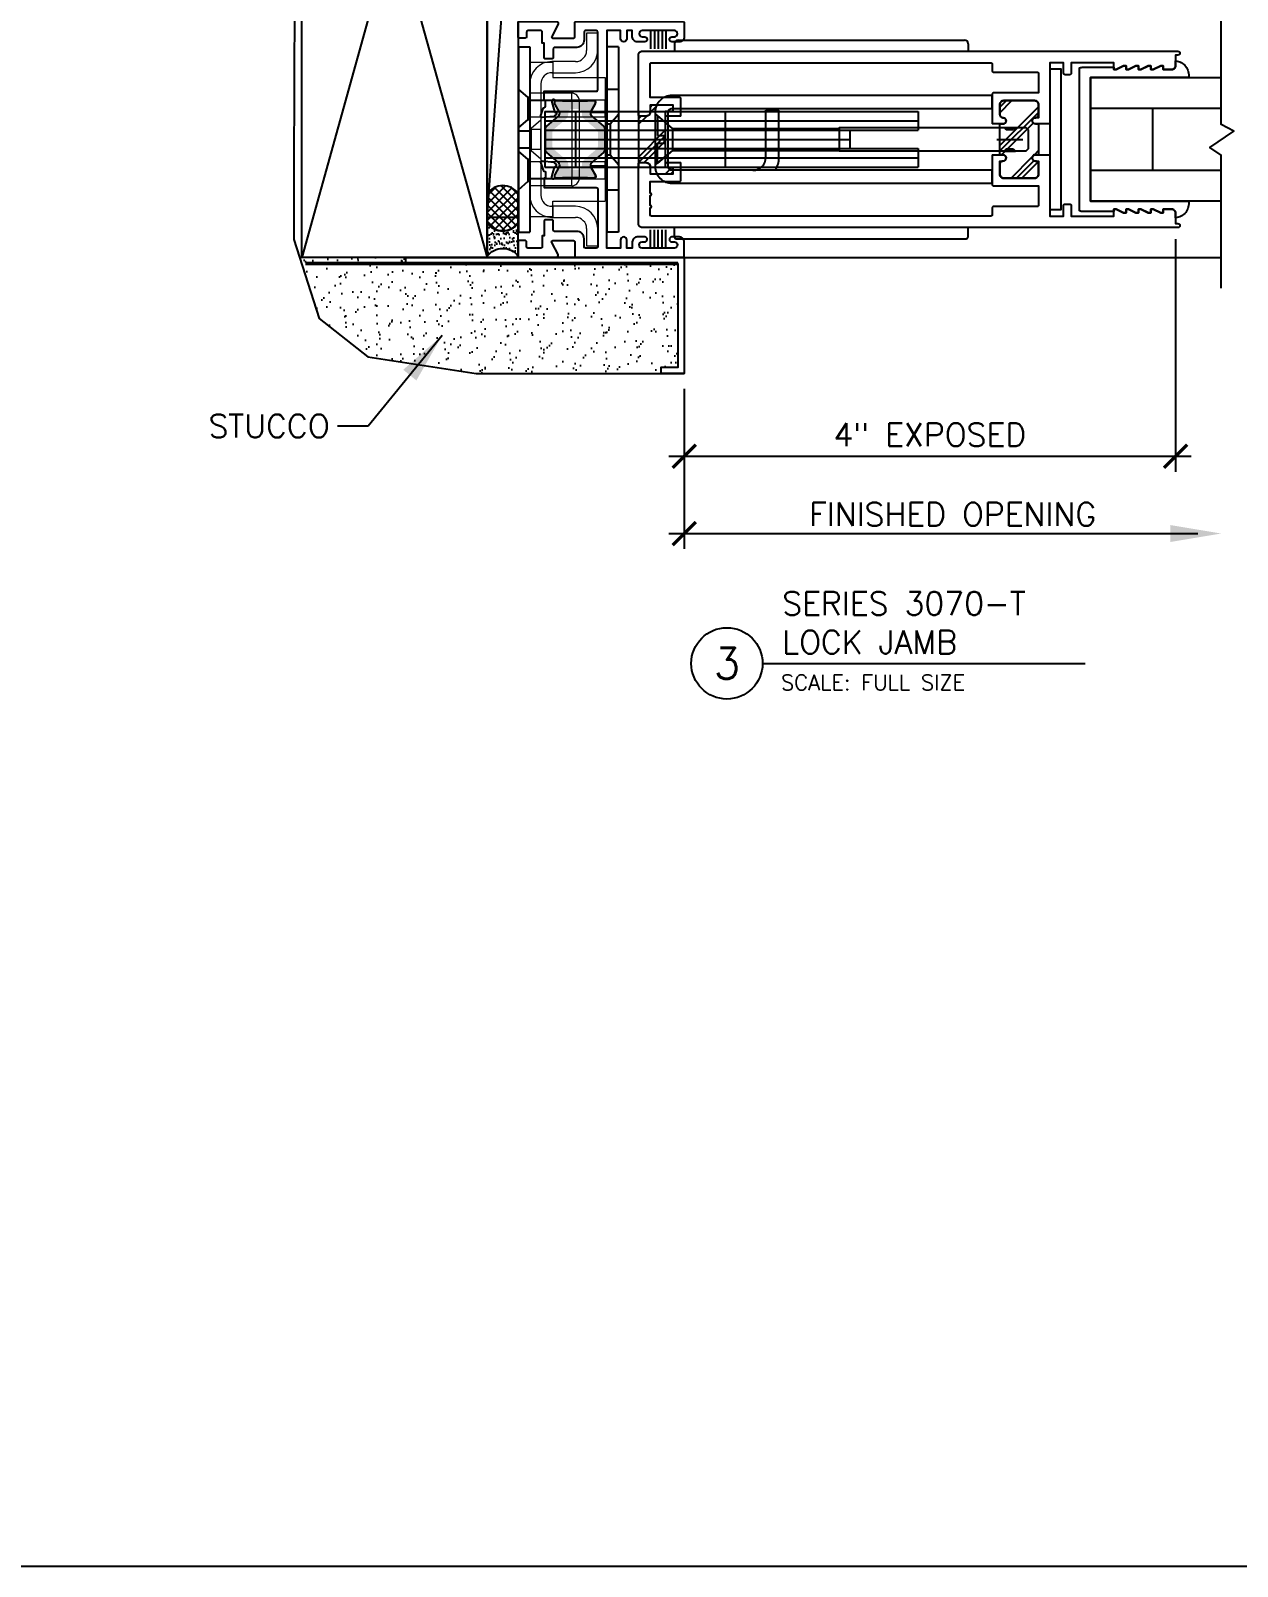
# Model space of a CAD drawing. Header units: inches. Extents: x 819.8 to 852.5, y 498 to 521.
# Drawn here: x 829.72 to 839.48, y 497.98 to 510.4 of the extents above; entities that cross this region are included whole.
import ezdxf
from ezdxf.enums import TextEntityAlignment as Align

# ---------------------------------------------------------------- set-up
doc = ezdxf.new("R2010")
doc.units = ezdxf.units.IN
doc.header["$MEASUREMENT"] = 0
for name, color, linetype in [('BACKUP PLATE', 6, 'Continuous'), ('DIM', 140, 'Continuous'), ('DIM @ 1', 140, 'Continuous'), ('DTLBUBBLE', 6, 'Continuous'), ('ELEV_FRAME', 1, 'Continuous'), ('FRAME', 1, 'Continuous'), ('GLASS', 7, 'Continuous'), ('GLASS-VINYL', 7, 'Continuous'), ('HATCH', 7, 'Continuous'), ('I-STRUT', 7, 'Continuous'), ('SASH', 5, 'Continuous'), ('SHIM', 1, 'Continuous'), ('STRIKE PLATE', 3, 'Continuous'), ('STRIKE-PLATE', 7, 'Continuous'), ('TEXT', 7, 'Continuous'), ('WALL-CONDITION', 7, 'Continuous')]:
    doc.layers.add(name, color=color, linetype=linetype)
doc.layers.add('NO PLOT', color=40, linetype='Continuous', plot=False)
doc.layers.add('VIEWPORT LAYOUT', color=40, linetype='Continuous', plot=False)
doc.styles.get("Standard").update_dxf_attribs({"font": 'romans.shx'})
doc.dimstyles.new('1X1', dxfattribs={"dimtxt": 0.1875, "dimasz": 0.1875, "dimexe": 0.125, "dimexo": 0.125, "dimgap": 0.062, "dimtad": 1, "dimdec": 4, "dimzin": 11, "dimdsep": 46, "dimlunit": 5, "dimtxsty": 'Standard', "dimblk1": 'ARCHTICK', "dimblk2": 'ARCHTICK', "dimsah": 1, "dimcen": 0, "dimdle": 0.125, "dimadec": 0, "dimazin": 0, "dimtfac": 1, "dimtdec": 4, "dimtofl": 0, "dimtmove": 0, "dimatfit": 3, "dimldrblk": 'ARROW', "dimfxl": 0, "dimfrac": 2, "dimtolj": 1, "dimtzin": 0, "dimarcsym": 0})
pattern_1 = [(45, (-0.2734, 0.0003), (-0.176777, 0.176777), []), (45, (-0.29549, 0.0224), (-0.176777, 0.176777), []), (45, (-0.31758, 0.0445), (-0.176777, 0.176777), [])]

# ---------------------------------------------------------------- blocks, each defined once
blk = doc.blocks.new('PAPER-SPACE')
blk.add_lwpolyline([(0, 0), (784.37, 0), (784.37, 553.2), (0, 553.2)], close=True)
blk = doc.blocks.new('DFADFFADF DFD')
at = {"layer": 'BACKUP PLATE'}
for p, q in [((155.219, 38.501), (155.309, 38.501)), ((155.219, 38.501), (155.219, 37.001)), ((155.309, 38.501), (155.309, 37.001)), ((155.297, 38.09), (155.219, 38.157)), ((155.219, 37.845), (155.219, 38.157)), ((155.309, 38.09), (155.297, 38.09)), ((155.297, 37.913), (155.297, 38.089)), ((155.309, 37.913), (155.309, 38.089)), ((155.219, 37.845), (155.297, 37.913)), ((155.297, 37.913), (155.309, 37.913)), ((155.309, 37.819), (155.219, 37.819)), ((155.309, 37.819), (155.219, 37.819)), ((155.219, 37.819), (155.219, 37.683)), ((155.219, 37.819), (155.219, 37.683)), ((155.309, 37.819), (155.309, 37.683)), ((155.309, 37.819), (155.309, 37.683)), ((155.219, 37.683), (155.309, 37.683)), ((155.219, 37.683), (155.309, 37.683)), ((155.297, 37.59), (155.219, 37.657)), ((155.219, 37.345), (155.219, 37.657)), ((155.309, 37.59), (155.297, 37.59)), ((155.297, 37.413), (155.297, 37.589)), ((155.309, 37.413), (155.309, 37.589)), ((155.219, 37.345), (155.297, 37.413)), ((155.297, 37.413), (155.309, 37.413)), ((155.219, 37.001), (155.309, 37.001))]:
    blk.add_line(p, q, dxfattribs=at)
blk = doc.blocks.new('FDFDF')
at = {"color": 7, "linetype": 'Continuous', "lineweight": 15}
for p, q in [((156.21, 38.376), (156.398, 38.376)), ((156.21, 38.376), (156.21, 37.126)), ((156.21, 38.126), (156.21, 38.376)), ((156.398, 38.376), (156.398, 38.251)), ((156.398, 38.251), (156.82, 38.251)), ((156.82, 38.251), (156.82, 37.251)), ((156.55, 38.126), (156.21, 38.126)), ((156.21, 38.126), (156.21, 38.066)), ((156.55, 38.066), (156.55, 38.126)), ((156.82, 38.069), (156.21, 38.069)), ((156.21, 37.933), (156.21, 38.069)), ((156.21, 37.436), (156.21, 38.066)), ((156.21, 38.066), (156.55, 38.066)), ((156.55, 38.066), (156.55, 37.436)), ((156.61, 38.066), (156.55, 38.066)), ((156.61, 38.066), (156.61, 37.436)), ((156.82, 37.933), (156.82, 38.069)), ((156.21, 37.933), (156.82, 37.933)), ((156.82, 37.569), (156.21, 37.569)), ((156.21, 37.433), (156.21, 37.569)), ((156.82, 37.433), (156.82, 37.569)), ((156.21, 37.436), (156.21, 37.376)), ((156.55, 37.436), (156.21, 37.436)), ((156.21, 37.433), (156.82, 37.433)), ((156.55, 37.376), (156.21, 37.376)), ((156.21, 37.126), (156.21, 37.376)), ((156.55, 37.376), (156.55, 37.436)), ((156.61, 37.436), (156.55, 37.436)), ((156.398, 37.251), (156.82, 37.251)), ((156.398, 37.126), (156.398, 37.251)), ((156.398, 37.126), (156.21, 37.126))]:
    blk.add_line(p, q, dxfattribs=at)
for centre, start, end in [((156.55, 38.066), 0, 90), ((156.55, 38.066), 0, 90), ((156.55, 37.436), 270, 0), ((156.55, 37.436), 270, 0)]:
    blk.add_arc(centre, 0.06, start, end, dxfattribs=at)
blk = doc.blocks.new('FDF')
at = {"color": 7, "linetype": 'Continuous', "lineweight": 15}
for p, q in [((158.353, 38.61), (158.263, 38.61)), ((158.263, 38.61), (158.263, 38.471)), ((158.353, 38.471), (158.353, 38.61)), ((157.991, 38.381), (157.983, 38.381)), ((158.173, 38.381), (157.983, 38.381)), ((157.991, 38.381), (157.991, 38.291)), ((157.991, 38.291), (157.983, 38.291)), ((157.983, 38.291), (158.173, 38.291)), ((157.803, 38.201), (157.803, 37.301)), ((157.893, 38.201), (157.893, 37.301)), ((157.893, 37.907), (157.815, 37.84)), ((157.893, 37.907), (157.815, 37.84)), ((157.893, 37.907), (157.893, 37.596)), ((157.893, 37.907), (157.893, 37.596)), ((157.815, 37.84), (157.803, 37.84)), ((157.815, 37.84), (157.803, 37.84)), ((157.803, 37.84), (157.803, 37.664)), ((157.803, 37.84), (157.803, 37.664)), ((157.893, 37.831), (157.803, 37.831)), ((157.893, 37.831), (157.803, 37.831)), ((157.803, 37.672), (157.803, 37.831)), ((157.803, 37.672), (157.803, 37.831)), ((157.815, 37.84), (157.815, 37.664)), ((157.815, 37.84), (157.815, 37.664)), ((157.893, 37.672), (157.893, 37.831)), ((157.893, 37.672), (157.893, 37.831)), ((157.803, 37.672), (157.893, 37.672)), ((157.803, 37.672), (157.893, 37.672)), ((157.803, 37.663), (157.815, 37.663)), ((157.803, 37.663), (157.815, 37.663)), ((157.815, 37.663), (157.893, 37.595)), ((157.815, 37.663), (157.893, 37.595)), ((157.983, 37.211), (157.991, 37.211)), ((158.173, 37.211), (157.983, 37.211)), ((157.991, 37.211), (157.991, 37.121)), ((157.991, 37.121), (157.983, 37.121)), ((157.983, 37.121), (158.173, 37.121)), ((158.263, 37.031), (158.263, 36.892)), ((158.353, 36.892), (158.353, 37.031)), ((158.263, 36.892), (158.353, 36.892))]:
    blk.add_line(p, q, dxfattribs=at)
for centre, radius, start, end in [((157.983, 38.201), 0.18, 90, 180), ((157.983, 38.201), 0.18, 90, 180), ((157.983, 38.201), 0.18, 90, 180), ((157.983, 38.201), 0.18, 90, 180), ((158.173, 38.471), 0.09, 270, 0), ((158.173, 38.471), 0.09, 270, 0), ((158.173, 38.471), 0.18, 270, 0), ((158.173, 38.471), 0.18, 270, 0), ((157.983, 38.201), 0.09, 90, 180), ((157.983, 38.201), 0.09, 90, 180), ((157.983, 38.201), 0.09, 90, 180), ((157.983, 38.201), 0.09, 90, 180), ((157.983, 37.301), 0.18, 180, 270), ((157.983, 37.301), 0.18, 180, 270), ((157.983, 37.301), 0.18, 180, 270), ((157.983, 37.301), 0.18, 180, 270), ((157.983, 37.301), 0.09, 180, 270), ((157.983, 37.301), 0.09, 180, 270), ((157.983, 37.301), 0.09, 180, 270), ((157.983, 37.301), 0.09, 180, 270), ((158.173, 37.031), 0.18, 0, 90), ((158.173, 37.031), 0.18, 0, 90), ((158.173, 37.031), 0.09, 0, 90), ((158.173, 37.031), 0.09, 0, 90)]:
    blk.add_arc(centre, radius, start, end, dxfattribs=at)
blk = doc.blocks.new('ERE')
at = {"layer": 'STRIKE PLATE'}
for p, q in [((162.945, 38.501), (162.945, 37.001)), ((163.039, 38.501), (162.945, 38.501)), ((163.039, 38.501), (163.039, 37.001)), ((162.945, 38.157), (162.945, 37.345)), ((162.945, 38.157), (163.039, 38.157)), ((162.971, 37.876), (162.945, 37.876)), ((162.971, 37.876), (162.945, 37.876)), ((162.945, 37.626), (162.945, 37.876)), ((162.945, 37.626), (162.945, 37.876)), ((163.039, 37.954), (162.971, 37.876)), ((163.039, 37.954), (162.971, 37.876)), ((162.971, 37.876), (162.971, 37.626)), ((162.971, 37.876), (162.971, 37.626)), ((162.945, 37.626), (162.971, 37.626)), ((162.945, 37.626), (162.971, 37.626)), ((162.971, 37.626), (163.039, 37.548)), ((162.971, 37.626), (163.039, 37.548)), ((162.945, 37.345), (163.039, 37.345)), ((163.039, 37.001), (162.945, 37.001))]:
    blk.add_line(p, q, dxfattribs=at)
blk = doc.blocks.new('3711-JAMB')
at = {"layer": 'I-STRUT'}
h = blk.add_hatch(color=256, dxfattribs=at)
h.dxf.hatch_style = 1
edge = h.paths.add_edge_path()
edge.add_arc((-0.719, -0.744), 0.0302, 149.9999, 229.9998)
edge.add_line((-0.738, -0.767), (-0.644, -0.847))
edge.add_arc((-0.663, -0.87), 0.0302, 0, 49.9998, ccw=False)
edge.add_line((-0.633, -0.87), (-0.633, -1.038))
edge.add_arc((-0.663, -1.038), 0.0302, 310.0002, 360, ccw=False)
edge.add_line((-0.644, -1.061), (-0.738, -1.141))
edge.add_arc((-0.719, -1.164), 0.0302, 130.0002, 210.0001)
edge.add_line((-0.745, -1.179), (-0.712, -1.237))
edge.add_arc((-0.722, -1.243), 0.0119, 0, 30.0001, ccw=False)
edge.add_line((-0.71, -1.243), (-0.71, -1.257))
edge.add_arc((-0.722, -1.257), 0.0119, -89.931, 0.069, ccw=False)
edge.add_line((-0.722, -1.269), (-0.765, -1.269))
edge.add_arc((-0.765, -1.259), 0.00991, 216.8699, 270, ccw=False)
edge.add_line((-0.773, -1.265), (-0.973, -1.265))
edge.add_arc((-0.981, -1.259), 0.00991, 270, 323.1301, ccw=False)
edge.add_line((-0.981, -1.269), (-1.024, -1.269))
edge.add_arc((-1.024, -1.257), 0.0119, 180, 270, ccw=False)
edge.add_line((-1.036, -1.257), (-1.036, -1.243))
edge.add_arc((-1.024, -1.243), 0.0119, 149.9999, 180, ccw=False)
edge.add_line((-1.034, -1.237), (-1.001, -1.179))
edge.add_arc((-1.027, -1.164), 0.0302, 329.9999, 409.9998)
edge.add_line((-1.008, -1.141), (-1.102, -1.061))
edge.add_arc((-1.083, -1.038), 0.0302, 180, 229.9998, ccw=False)
edge.add_line((-1.113, -1.038), (-1.113, -0.87))
edge.add_arc((-1.083, -0.87), 0.0302, 130.0002, 180, ccw=False)
edge.add_line((-1.102, -0.847), (-1.008, -0.767))
edge.add_arc((-1.027, -0.744), 0.0302, 310.0002, 390.0001)
edge.add_line((-1.001, -0.729), (-1.034, -0.671))
edge.add_arc((-1.024, -0.665), 0.0119, 180, 210.0001, ccw=False)
edge.add_line((-1.036, -0.665), (-1.036, -0.651))
edge.add_arc((-1.024, -0.651), 0.0119, 90, 180, ccw=False)
edge.add_line((-1.024, -0.639), (-0.981, -0.639))
edge.add_arc((-0.981, -0.649), 0.00991, 36.8699, 90, ccw=False)
edge.add_line((-0.973, -0.643), (-0.773, -0.643))
edge.add_arc((-0.765, -0.649), 0.00991, 90, 143.1301, ccw=False)
edge.add_line((-0.765, -0.639), (-0.722, -0.639))
edge.add_arc((-0.722, -0.651), 0.0119, -0.069, 89.931, ccw=False)
edge.add_line((-0.71, -0.651), (-0.71, -0.665))
edge.add_arc((-0.722, -0.665), 0.0119, -30.0001, 0, ccw=False)
edge.add_line((-0.712, -0.671), (-0.745, -0.729))
edge = h.paths.add_edge_path(flags=16)
edge.add_arc((-0.976, -0.753), 0.0472, -50.0002, 0, ccw=False)
edge.add_line((-0.945, -0.789), (-1.041, -0.87))
edge.add_arc((-1.011, -0.906), 0.0472, 129.9998, 180)
edge.add_line((-1.058, -0.906), (-1.058, -1.002))
edge.add_arc((-1.011, -1.002), 0.0472, 180, 230.0002)
edge.add_line((-1.041, -1.038), (-0.945, -1.119))
edge.add_arc((-0.976, -1.155), 0.0472, 0, 50.0002, ccw=False)
edge.add_line((-0.928, -1.155), (-0.928, -1.165))
edge.add_arc((-0.893, -1.165), 0.0355, 180.7985, 270)
edge.add_line((-0.893, -1.2), (-0.853, -1.2))
edge.add_arc((-0.853, -1.165), 0.0355, 270, 359.2015)
edge.add_line((-0.818, -1.165), (-0.818, -1.155))
edge.add_arc((-0.77, -1.155), 0.0472, 129.9998, 180, ccw=False)
edge.add_line((-0.801, -1.119), (-0.705, -1.038))
edge.add_arc((-0.735, -1.002), 0.0472, 309.9998, 360)
edge.add_line((-0.688, -1.002), (-0.688, -0.906))
edge.add_arc((-0.735, -0.906), 0.0472, 360, 410.0002)
edge.add_line((-0.705, -0.87), (-0.801, -0.789))
edge.add_arc((-0.77, -0.753), 0.0472, 180, 230.0002, ccw=False)
edge.add_line((-0.818, -0.753), (-0.818, -0.743))
edge.add_arc((-0.853, -0.743), 0.0355, 0.7985, 90)
edge.add_line((-0.853, -0.708), (-0.893, -0.708))
edge.add_arc((-0.893, -0.743), 0.0355, 90, 179.2015)
edge.add_line((-0.928, -0.743), (-0.928, -0.753))
for points in [[(-1.037, -0.21), (-1.039, -0.21, 0.414214), (-1.049, -0.22), (-1.049, -0.294, -0.414214), (-1.059, -0.304), (-1.114, -0.304, -0.414214), (-1.124, -0.294), (-1.124, -0.175), (-1.138, -0.175), (-1.138, -0.085, 0.414214), (-1.148, -0.075), (-1.255, -0.075, 0.414214), (-1.265, -0.085), (-1.265, -0.125, -0.414214), (-1.275, -0.135), (-1.323, -0.135, -0.414214), (-1.333, -0.125), (-1.333, -0.01, -0.414214), (-1.323, 0), (-1.026, 0, -0.546624), (-1.011, -0.023), (-1.062, -0.121, 0.546624), (-1.053, -0.135), (-0.885, -0.135, 0.414214), (-0.875, -0.125), (-0.875, -0.01, -0.414214), (-0.865, 0), (0, 0, -0.414214), (0.01, -0.01), (0.01, -0.125, -0.414214), (-0.03, -0.165), (-0.09, -0.165, -0.414214), (-0.11, -0.145, -0.414214), (-0.09, -0.125), (-0.07, -0.125, 0.414214), (-0.045, -0.1), (-0.045, -0.1, 0.414214), (-0.07, -0.075), (-0.331, -0.075, 0.414214), (-0.355, -0.1), (-0.355, -0.1, 0.414214), (-0.331, -0.125), (-0.31, -0.125, -0.414214), (-0.29, -0.145), (-0.29, -0.145, -0.414214), (-0.309, -0.165), (-0.37, -0.165, -0.414214), (-0.41, -0.125), (-0.41, -0.075), (-0.455, -0.075), (-0.455, -0.14, -0.414214), (-0.48, -0.165), (-0.48, -0.165, -0.414214), (-0.505, -0.141), (-0.505, -0.075), (-0.615, -0.075), (-0.615, -0.737), (-0.736, -0.737, -0.585524), (-0.742, -0.725), (-0.708, -0.665, 0.137872), (-0.706, -0.659), (-0.706, -0.651, 0.414214), (-0.718, -0.639), (-1.032, -0.639, -0.213422), (-1.04, -0.635, 0.6885), (-1.061, -0.643), (-1.061, -0.649, 0.065543), (-1.061, -0.652), (-1.04, -0.728, 0.267949), (-1.032, -0.736), (-1.028, -0.737, -0.57735), (-1.024, -0.751), (-1.038, -0.765, -0.176327), (-1.046, -0.768), (-1.139, -0.777, -0.548619), (-1.151, -0.761), (-1.131, -0.705, -0.263725), (-1.122, -0.698, 0.359508), (-1.112, -0.686), (-1.112, -0.651, 0.414214), (-1.124, -0.639), (-1.124, -0.564), (-0.7, -0.564, 0.414214), (-0.69, -0.554), (-0.69, -0.085, 0.414214), (-0.7, -0.075), (-0.79, -0.075, 0.414214), (-0.8, -0.085), (-0.8, -0.15, -0.414214), (-0.86, -0.21), (-1.039, -0.21)], [(-1.037, -1.698), (-1.039, -1.698, -0.414214), (-1.049, -1.688), (-1.049, -1.614, 0.414214), (-1.059, -1.604), (-1.114, -1.604, 0.414214), (-1.124, -1.614), (-1.124, -1.733), (-1.138, -1.733), (-1.138, -1.823, -0.414214), (-1.148, -1.833), (-1.255, -1.833, -0.414214), (-1.265, -1.823), (-1.265, -1.783, 0.414214), (-1.275, -1.773), (-1.323, -1.773, 0.414214), (-1.333, -1.783), (-1.333, -1.898, 0.414214), (-1.323, -1.908), (-1.026, -1.908, 0.546624), (-1.011, -1.885), (-1.062, -1.787, -0.546624), (-1.053, -1.773), (-0.885, -1.773, -0.414214), (-0.875, -1.783), (-0.875, -1.898, 0.414214), (-0.865, -1.908), (0, -1.908, 0.414214), (0.01, -1.898), (0.01, -1.783, 0.414214), (-0.03, -1.743), (-0.09, -1.743, 0.414214), (-0.11, -1.763, 0.414214), (-0.09, -1.783), (-0.07, -1.783, -0.414214), (-0.045, -1.808), (-0.045, -1.808, -0.414214), (-0.07, -1.833), (-0.331, -1.833, -0.414214), (-0.355, -1.808), (-0.355, -1.808, -0.414214), (-0.331, -1.783), (-0.31, -1.783, 0.414214), (-0.29, -1.763), (-0.29, -1.763, 0.414214), (-0.309, -1.743), (-0.37, -1.743, 0.414214), (-0.41, -1.783), (-0.41, -1.833), (-0.455, -1.833), (-0.455, -1.768, 0.414214), (-0.48, -1.743), (-0.48, -1.743, 0.414214), (-0.505, -1.767), (-0.505, -1.833), (-0.615, -1.833), (-0.615, -1.171), (-0.736, -1.171, 0.585524), (-0.742, -1.183), (-0.708, -1.243, -0.137872), (-0.706, -1.249), (-0.706, -1.257, -0.414214), (-0.718, -1.269), (-1.032, -1.269, 0.213422), (-1.04, -1.273, -0.6885), (-1.061, -1.265), (-1.061, -1.259, -0.065543), (-1.061, -1.256), (-1.04, -1.18, -0.267949), (-1.032, -1.172), (-1.028, -1.171, 0.57735), (-1.024, -1.157), (-1.038, -1.143, 0.176327), (-1.046, -1.14), (-1.139, -1.131, 0.548619), (-1.151, -1.147), (-1.131, -1.203, 0.263725), (-1.122, -1.21, -0.359508), (-1.112, -1.222), (-1.112, -1.257, -0.414214), (-1.124, -1.269), (-1.124, -1.344), (-0.7, -1.344, -0.414214), (-0.69, -1.354), (-0.69, -1.823, -0.414214), (-0.7, -1.833), (-0.79, -1.833, -0.414214), (-0.8, -1.823), (-0.8, -1.758, 0.414214), (-0.86, -1.698), (-1.039, -1.698)]]:
    blk.add_lwpolyline(points, format="xyb")
blk.add_lwpolyline([(-0.745, -0.729, 0.36397), (-0.738, -0.767), (-0.644, -0.847, -0.221694), (-0.633, -0.87), (-0.633, -1.038, -0.221694), (-0.644, -1.061), (-0.738, -1.141, 0.36397), (-0.745, -1.179), (-0.712, -1.237, -0.131653), (-0.71, -1.243), (-0.71, -1.257, -0.414214), (-0.722, -1.269), (-0.765, -1.269, -0.236068), (-0.773, -1.265), (-0.973, -1.265, -0.236068), (-0.981, -1.269), (-1.024, -1.269, -0.414214), (-1.036, -1.257), (-1.036, -1.243, -0.131653), (-1.034, -1.237), (-1.001, -1.179, 0.36397), (-1.008, -1.141), (-1.102, -1.061, -0.221694), (-1.113, -1.038), (-1.113, -0.87, -0.221694), (-1.102, -0.847), (-1.008, -0.767, 0.36397), (-1.001, -0.729), (-1.034, -0.671, -0.131653), (-1.036, -0.665), (-1.036, -0.651, -0.414214), (-1.024, -0.639), (-0.981, -0.639, -0.236068), (-0.973, -0.643), (-0.773, -0.643, -0.236068), (-0.765, -0.639), (-0.722, -0.639, -0.414214), (-0.71, -0.651), (-0.71, -0.665, -0.131653), (-0.712, -0.671)], format="xyb", close=True, dxfattribs=at)
blk = doc.blocks.new('JAMB-STRIKE-PLATE')
at = {"layer": 'DIM'}
for name, p in [('FDF', (-159.043, -38.706)), ('DFADFFADF DFD', (-156.549, -38.706)), ('ERE', (-163.56, -38.706)), ('FDFDF', (-157.45, -38.706))]:
    blk.add_blockref(name, p, dxfattribs=at)
at = {"layer": 'ELEV_FRAME'}
blk.add_blockref('3711-JAMB', (0, 0), dxfattribs=at)
blk = doc.blocks.new('*U161')
at = {"layer": 'STRIKE-PLATE', "color": 7}
for p, q in [((-0.262, -0.075), (-0.262, -0.223)), ((-0.231, -0.075), (-0.231, -0.223)), ((-0.2, -0.075), (-0.2, -0.223)), ((-0.169, -0.075), (-0.169, -0.223)), ((-0.138, -0.075), (-0.138, -0.223)), ((-0.262, -1.833), (-0.262, -1.685)), ((-0.231, -1.833), (-0.231, -1.685)), ((-0.2, -1.833), (-0.2, -1.685)), ((-0.169, -1.833), (-0.169, -1.685)), ((-0.138, -1.833), (-0.138, -1.685))]:
    blk.add_line(p, q, dxfattribs=at)
at = {"layer": 'FRAME'}
blk.add_blockref('JAMB-STRIKE-PLATE', (0, 0), dxfattribs=at)
blk = doc.blocks.new('*U162')
h = blk.add_hatch()
h.set_pattern_fill('PLAST', color=256, angle=45, style=0)
h.set_pattern_definition(pattern_1)
edge = h.paths.add_edge_path()
edge.add_line((0.492, 0.188), (0.492, 0.228))
edge.add_line((0.492, 0.228), (0.554, 0.228))
edge.add_line((0.554, 0.228), (0.554, 0.278))
edge.add_line((0.554, 0.278), (0.367, 0.278))
edge.add_line((0.367, 0.278), (0.367, 0.219))
edge.add_ellipse((0.336, 0.219), major_axis=(0.0219, 0.0219), ratio=1, start_angle=225, end_angle=315, ccw=False)
edge.add_line((0.336, 0.188), (0.273, 0.188))
edge.add_line((0.273, 0.188), (0.273, -0.187))
edge.add_line((0.273, -0.187), (0.336, -0.187))
edge.add_ellipse((0.336, -0.218), major_axis=(0.0219, 0.0219), ratio=1, start_angle=315, end_angle=405, ccw=False)
edge.add_line((0.367, -0.218), (0.367, -0.277))
edge.add_line((0.367, -0.277), (0.554, -0.277))
edge.add_line((0.554, -0.277), (0.554, -0.227))
edge.add_line((0.554, -0.227), (0.492, -0.227))
edge.add_line((0.492, -0.227), (0.492, -0.187))
edge.add_line((0.492, -0.187), (0.492, 0.188))
h = blk.add_hatch()
h.set_pattern_fill('PLAST', color=256, angle=45, style=0)
h.set_pattern_definition(pattern_1)
edge = h.paths.add_edge_path()
edge.add_line((3.507, 0.125), (3.507, -0.125))
edge.add_line((3.507, -0.125), (3.48, -0.125))
edge.add_arc((3.48, -0.15), 0.025, 90, 274.5812)
edge.add_line((3.482, -0.175), (3.507, -0.175))
edge.add_line((3.507, -0.175), (3.507, -0.282))
edge.add_arc((3.476, -0.282), 0.031, 270, 360, ccw=False)
edge.add_line((3.476, -0.313), (3.226, -0.313))
edge.add_arc((3.226, -0.282), 0.031, 180, 270, ccw=False)
edge.add_line((3.195, -0.282), (3.195, -0.175))
edge.add_line((3.195, -0.175), (3.22, -0.175))
edge.add_arc((3.22, -0.15), 0.025, 270, 445.4188)
edge.add_line((3.222, -0.125), (3.195, -0.125))
edge.add_line((3.195, -0.125), (3.195, 0.125))
edge.add_line((3.195, 0.125), (3.22, 0.125))
edge.add_arc((3.22, 0.15), 0.025, 270, 445.4188)
edge.add_arc((3.225, 0.205), 0.0297, 188.9864, 265.4188, ccw=False)
edge.add_line((3.195, 0.2), (3.195, 0.282))
edge.add_arc((3.226, 0.282), 0.031, 90, 180, ccw=False)
edge.add_line((3.226, 0.313), (3.476, 0.313))
edge.add_arc((3.476, 0.282), 0.031, 0, 90, ccw=False)
edge.add_line((3.507, 0.282), (3.507, 0.175))
edge.add_line((3.507, 0.175), (3.482, 0.175))
edge.add_arc((3.482, 0.15), 0.025, 90, 269.9954)
edge.add_line((3.482, 0.125), (3.507, 0.125))
for p, q in [((0.563, 0.773), (0.563, 0.713)), ((0.593, 0.803), (2.908, 0.803)), ((2.938, 0.773), (2.938, 0.713)), ((-0.485, 0.225), (2.535, 0.225)), ((-0.485, 0.225), (-0.485, -0.225)), ((-0.485, 0.15), (2.535, 0.15)), ((-0.235, -0.225), (-0.235, 0.225)), ((0.273, 0.22), (0.273, -0.22)), ((0.426, 0.193), (0.426, 0.03)), ((0.547, 0.089), (0.426, 0.193)), ((0.977, -0.225), (0.977, 0.225)), ((1.408, 0.235), (1.303, 0.235)), ((1.303, -0.145), (1.303, 0.235)), ((1.408, -0.145), (1.408, 0.235)), ((2.535, 0.225), (2.535, 0.075)), ((-0.485, 0.075), (2.535, 0.075)), ((-0.485, 0), (1.983, 0)), ((0.426, 0.03), (0.479, 0.03)), ((0.479, 0.03), (0.479, -0.03)), ((0.547, 0.089), (1.895, 0.089)), ((0.547, 0.089), (0.547, -0.089)), ((1.983, -0.075), (1.983, 0.075)), ((-0.485, -0.075), (2.535, -0.075)), ((0.426, -0.192), (0.426, -0.03)), ((0.426, -0.03), (0.479, -0.03)), ((0.547, -0.089), (0.426, -0.192)), ((0.547, -0.089), (1.895, -0.089)), ((2.535, -0.075), (2.535, -0.225)), ((-0.485, -0.15), (2.535, -0.15)), ((0.563, -0.788), (0.563, -0.713)), ((2.938, -0.788), (2.938, -0.713)), ((0.578, -0.803), (2.923, -0.803)), ((0.623, -0.803), (0.68, -0.803)), ((2.82, -0.803), (2.878, -0.803))]:
    blk.add_line(p, q)
at = {"ltscale": 0.5}
for p, q in [((0.408, 0.206), (0.501, 0.125)), ((3.231, 0.095), (3.321, 0.095)), ((3.231, 0.095), (3.246, 0.08)), ((3.246, 0.08), (3.306, 0.08)), ((3.321, 0.095), (3.306, 0.08)), ((3.246, -0.08), (3.231, -0.095)), ((3.231, -0.095), (3.321, -0.095)), ((3.306, -0.08), (3.246, -0.08)), ((3.306, -0.08), (3.321, -0.095)), ((0.501, -0.125), (0.408, -0.205))]:
    blk.add_line(p, q, dxfattribs=at)
at = {"ltscale": 0.3}
for p, q in [((0.548, 0), (1.182, 0)), ((3.171, 0), (3.381, 0))]:
    blk.add_line(p, q, dxfattribs=at)
for points in [[(0.616, 0.187), (0.502, 0.187, -0.414214), (0.492, 0.197), (0.492, 0.217, -0.414214), (0.502, 0.227), (0.554, 0.227), (0.554, 0.267, 0.414214), (0.544, 0.277), (0.367, 0.277), (0.367, 0.218, -0.414214), (0.336, 0.187), (0.283, 0.187, -0.414214), (0.273, 0.197), (0.273, 0.682, -0.414214), (0.304, 0.713), (4.635, 0.713, -1), (4.635, 0.681), (4.615, 0.681), (4.615, 0.596, -0.414214), (4.584, 0.565), (4.515, 0.565), (4.515, 0.595), (4.495, 0.595), (4.435, 0.565), (4.415, 0.565), (4.415, 0.595), (4.395, 0.595), (4.335, 0.565), (4.315, 0.565), (4.315, 0.595), (4.295, 0.595), (4.235, 0.565), (4.215, 0.565), (4.215, 0.595), (4.195, 0.595), (4.135, 0.565), (4.115, 0.565), (4.115, 0.62), (3.772, 0.62), (3.772, 0.533, -0.414214), (3.762, 0.523), (3.72, 0.523, -0.414214), (3.71, 0.533), (3.71, 0.62), (3.6, 0.62), (3.6, 0.135, -0.414214), (3.59, 0.125), (3.482, 0.125, -1), (3.482, 0.175, 0.414214), (3.507, 0.2), (3.507, 0.282, 0.414214), (3.476, 0.313), (3.226, 0.313, 0.414214), (3.195, 0.282), (3.195, 0.2, 0.414214), (3.22, 0.175, -1), (3.22, 0.125), (3.133, 0.125)], [(0.616, 0.187), (0.616, 0.329, 0.414214), (0.606, 0.339), (0.367, 0.339), (0.367, 0.61, -0.414214), (0.377, 0.62), (3.123, 0.62, -0.414214), (3.133, 0.61), (3.133, 0.554, 0.414214), (3.143, 0.544), (3.497, 0.544, -0.414214), (3.507, 0.534), (3.507, 0.375), (3.143, 0.375, 0.414214), (3.133, 0.365), (3.133, 0.125)], [(0.543, -0.355), (3.133, -0.355), (3.133, -0.25), (0.543, -0.25, -0.414214), (0.513, -0.22), (0.513, 0.22, -0.414214), (0.543, 0.25), (3.133, 0.25), (3.133, 0.355), (0.543, 0.355, 0.414214), (0.408, 0.22), (0.408, -0.22, 0.414214), (0.543, -0.355), (1.198, -0.355)], [(3.133, -0.125), (3.22, -0.125, -1), (3.22, -0.175, 0.414214), (3.195, -0.2), (3.195, -0.282, 0.414214), (3.226, -0.313), (3.476, -0.313, 0.414214), (3.507, -0.282), (3.507, -0.2, 0.414214), (3.482, -0.175, -1), (3.482, -0.125), (3.59, -0.125, -0.414214), (3.6, -0.135), (3.6, -0.62), (3.71, -0.62), (3.71, -0.533, -0.414214), (3.72, -0.523), (3.762, -0.523, -0.414214), (3.772, -0.533), (3.772, -0.62), (4.115, -0.62), (4.115, -0.565), (4.135, -0.565), (4.195, -0.595), (4.215, -0.595), (4.215, -0.565), (4.235, -0.565), (4.295, -0.595), (4.315, -0.595), (4.315, -0.565), (4.335, -0.565), (4.395, -0.595), (4.415, -0.595), (4.415, -0.565), (4.435, -0.565), (4.495, -0.595), (4.515, -0.595), (4.515, -0.565), (4.584, -0.565, -0.414214), (4.615, -0.596), (4.615, -0.681), (4.635, -0.681, -1), (4.635, -0.713), (0.304, -0.713, -0.414214), (0.273, -0.682), (0.273, -0.198, -0.414214), (0.283, -0.188), (0.336, -0.188, -0.414214), (0.367, -0.219), (0.367, -0.278), (0.544, -0.278, 0.414214), (0.554, -0.268), (0.554, -0.228), (0.502, -0.228, -0.414214), (0.492, -0.218), (0.492, -0.198, -0.414214), (0.502, -0.188), (0.616, -0.188)], [(3.133, -0.125), (3.133, -0.365, 0.414214), (3.143, -0.375), (3.507, -0.375), (3.507, -0.534, -0.414214), (3.497, -0.544), (3.143, -0.544, 0.414214), (3.133, -0.554), (3.133, -0.61, -0.414214), (3.123, -0.62), (0.377, -0.62, -0.414214), (0.367, -0.61), (0.367, -0.554, 1), (0.367, -0.534), (0.367, -0.454, 1), (0.367, -0.434), (0.367, -0.34), (0.606, -0.34, 0.414214), (0.616, -0.33), (0.616, -0.188)]]:
    blk.add_lwpolyline(points, format="xyb")
for points in [[(3.6, -0.568), (3.69, -0.568), (3.69, 0.568), (3.6, 0.568)], [(0.492, 0.187), (0.492, 0.227), (0.554, 0.227), (0.554, 0.277), (0.367, 0.277), (0.367, 0.218), (0.358, 0.197), (0.336, 0.187), (0.273, 0.187), (0.273, -0.187), (0.336, -0.188), (0.358, -0.197), (0.367, -0.219), (0.367, -0.278), (0.554, -0.278), (0.554, -0.228), (0.492, -0.228)], [(3.408, 0.093), (1.895, 0.093), (1.895, -0.093), (3.408, -0.093), (3.426, -0.075), (3.426, 0.075)]]:
    blk.add_lwpolyline(points, close=True)
blk.add_lwpolyline([(3.507, 0.125), (3.507, -0.125), (3.48, -0.125, 1.0408), (3.482, -0.175), (3.507, -0.175), (3.507, -0.282, -0.414214), (3.476, -0.313), (3.226, -0.313, -0.414214), (3.195, -0.282), (3.195, -0.175), (3.22, -0.175, 0.9608), (3.222, -0.125), (3.195, -0.125), (3.195, 0.125), (3.22, 0.125, 0.9608), (3.222, 0.175, -0.346439), (3.195, 0.2), (3.195, 0.282, -0.414214), (3.226, 0.313), (3.476, 0.313, -0.414214), (3.507, 0.282), (3.507, 0.175), (3.482, 0.175, 0.99996), (3.482, 0.125)], format="xyb", close=True)
blk.add_lwpolyline([(-0.485, -0.225), (2.535, -0.225)])
for centre, radius, start, end in [((0.593, 0.773), 0.03, 90, 180), ((2.908, 0.773), 0.03, 0, 90), ((1.198, -0.145), 0.105, 270, 360), ((1.198, -0.145), 0.21, 330, 360), ((0.578, -0.788), 0.015, 180, 270), ((2.923, -0.788), 0.015, 270, 0)]:
    blk.add_arc(centre, radius, start, end)
blk = doc.blocks.new('*U166')
blk.add_lwpolyline([(1.179, 0.5), (1.161, 0.5), (1.161, 0.48), (1.191, 0.42), (1.191, 0.4), (1.161, 0.4), (1.161, 0.38), (1.191, 0.32), (1.191, 0.3), (1.161, 0.3), (1.161, 0.28), (1.191, 0.22), (1.191, 0.2), (1.161, 0.2), (1.161, 0.18), (1.191, 0.12), (1.191, 0.1), (1.161, 0.1), (1.161, 0.031, 0.414214), (1.192, 0), (1.23, 0, -0.438024), (1.096, -0.105), (1.096, 0.687), (0.096, 0.687), (0.096, -0.105, -0.438024), (-0.038, 0), (0, 0, 0.414214), (0.031, 0.031), (0.031, 0.1), (0.001, 0.1), (0.001, 0.12), (0.031, 0.18), (0.031, 0.2), (0.001, 0.2), (0.001, 0.22), (0.031, 0.28), (0.031, 0.3), (0.001, 0.3), (0.001, 0.32), (0.031, 0.38), (0.031, 0.4), (0.001, 0.4), (0.001, 0.42), (0.031, 0.48), (0.031, 0.5), (0.013, 0.5), (0.013, 0.713), (0.013, 0.749, -0.072616), (0.017, 0.776), (1.175, 0.776, -0.072616), (1.179, 0.749), (1.179, 0.713)], format="xyb", close=True)
at = {"layer": 'GLASS'}
for p, q in [((0.096, -0.368), (0.096, 0.687)), ((0.096, 0.687), (1.096, 0.687)), ((0.346, 0.687), (0.346, -0.368)), ((0.846, -0.368), (0.846, 0.687)), ((1.096, 0.687), (1.096, -0.368)), ((0.846, 0.187), (0.346, 0.187))]:
    blk.add_line(p, q, dxfattribs=at)
blk = doc.blocks.new('*U145')
h = blk.add_hatch()
h.set_pattern_fill('AR-SAND', color=256, scale=0.1, angle=180, style=0)
h.set_pattern_definition([(217.5, (0, -0.718), (0.006299, -0.192682), [0, -0.152, 0, -0.17, 0, -0.1625]), (187.5, (0, -0.718), (-0.176978, -0.282215), [0, -0.082, 0, -0.137, 0, -0.0525]), (147.5, (0.123, -0.718), (-0.311414, -0.000566), [0, -0.05, 0, -0.18, 0, -0.235]), (137.5, (0.123, -0.718), (-0.300613, -0.087768), [0, -0.025, 0, -0.118, 0, -0.135])])
h.paths.add_polyline_path([(-0.938, -1.156), (-0.888, -1.156), (-0.888, -1.293), (-0.05, -1.293), (-0.05, 0.908), (0, 0.908), (0, 1.768), (-0.494, 1.61), (-0.805, 1.217), (-0.938, 0.341)])
h = blk.add_hatch()
h.set_pattern_fill('DOTS', color=256, style=0)
h.set_pattern_definition([(0, (1.566, 0), (0.03125, 0.0625), [0, -0.0625])])
h.paths.add_polyline_path([(3.856, -0.315), (4.754, -0.315), (4.754, 0.18), (3.856, 0.18)])
at = {"layer": 'SHIM'}
h = blk.add_hatch(dxfattribs=at)
h.set_pattern_fill('AR-SAND', color=256, scale=0.03, angle=90, style=0)
h.set_pattern_definition([(127.5, (0.01, 0), (-0.057805, -0.00189), [0, -0.0456, 0, -0.051, 0, -0.04875]), (97.5, (0.01, 0), (-0.084664, 0.053093), [0, -0.0246, 0, -0.0411, 0, -0.01575]), (57.5, (0.01, -0.0369), (-0.00017, 0.093424), [0, -0.015, 0, -0.054, 0, -0.0705]), (47.5, (0.01, -0.0369), (-0.02633, 0.090184), [0, -0.0075, 0, -0.0354, 0, -0.0405])])
edge = h.paths.add_edge_path()
edge.add_arc((0.371, 0.125), 0.157, 127.2371, 232.7629, ccw=False)
edge.add_line((0.276, 0.25), (0.01, 0.25))
edge.add_arc((-0.085, 0.125), 0.157, -52.7629, 52.7629, ccw=False)
edge.add_line((0.01, 0), (0.276, 0))
h = blk.add_hatch(dxfattribs=at)
h.set_pattern_fill('ANSI37', color=256, scale=0.375, angle=180, style=0)
h.set_pattern_definition([(225, (0.01, 0), (0.0331456, -0.0331456), []), (315, (0.01, 0), (0.0331456, 0.0331456), [])])
edge = h.paths.add_edge_path()
edge.add_line((0.276, 0), (0.518, 0))
edge.add_arc((0.423, 0.125), 0.157, 307.2371, 412.7629)
edge.add_line((0.518, 0.25), (0.276, 0.25))
edge.add_arc((0.371, 0.125), 0.157, 127.2371, 232.7629)
for p, q in [((0, -1.343), (0, 1.768)), ((0, 1.75), (3.842, 1.75)), ((4.738, 0.434), (0, 1.75)), ((4.404, 1.482), (0, 0.25)), ((0, 0.25), (4.754, 0.25)), ((3.816, -0.375), (3.816, 0.25)), ((3.816, -0.375), (4.754, -0.375))]:
    blk.add_line(p, q)
for points in [[(4.754, -0.375), (4.754, 0.331), (4.621, 1.208), (4.31, 1.601), (3.672, 1.804), (3.441, 1.804), (0.722, 1.814), (0.144, 1.814), (-0.494, 1.61), (-0.805, 1.217), (-0.938, 0.341), (-0.938, -1.343)], [(4.734, 0.25), (4.734, 0.2), (3.856, 0.2), (3.856, -0.315), (3.856, -0.337), (3.941, -0.337), (3.941, -0.375)], [(3.856, -0.315), (4.754, -0.315), (4.754, 0.18), (3.856, 0.18), (3.856, -0.315)]]:
    blk.add_lwpolyline(points)
blk.add_lwpolyline([(-0.05, -1.293), (-0.05, 0.908), (0, 0.908), (0, -1.343), (-0.938, -1.343), (-0.938, -1.156), (-0.888, -1.156), (-0.888, -1.293)], close=True)
for points in [[(0.276, 0, -0.496001), (0.276, 0.25), (0.01, 0.25, -0.496001), (0.01, 0)], [(0.276, 0), (0.518, 0, 0.496001), (0.518, 0.25), (0.276, 0.25, 0.496001)]]:
    blk.add_lwpolyline(points, format="xyb", close=True, dxfattribs=at)
blk.add_lwpolyline([(3.816, 0), (3.816, 0.25), (0.322, 0.25), (3.816, 0), (0.322, 0), (0.322, 0.25)], dxfattribs=at)
blk = doc.blocks.new('_ARCHTICK')
at = {"color": 0, "linetype": 'ByBlock', "const_width": 0.15}
blk.add_lwpolyline([(-0.5, -0.5), (0.5, 0.5)], dxfattribs=at)
blk = doc.blocks.new('*D172')
at = {"layer": 'DEFPOINTS', "color": 0}
for p in [(838.981, 508.839), (835.008, 507.628), (838.981, 506.958)]:
    blk.add_point(p, dxfattribs=at)
at = {"layer": 'DIM', "color": 0, "lineweight": -2}
for p, q in [((838.981, 508.714), (838.981, 506.833)), ((835.008, 507.503), (835.008, 506.833)), ((834.883, 506.958), (839.106, 506.958))]:
    blk.add_line(p, q, dxfattribs=at)
at = {"layer": 'DIM', "color": 0, "lineweight": -2, "xscale": 0.1875, "yscale": 0.1875, "zscale": 0.1875, "rotation": 180}
blk.add_blockref('_ARCHTICK', (835.008, 506.958), dxfattribs=at)
at = {"layer": 'DIM', "color": 0, "lineweight": -2, "xscale": 0.1875, "yscale": 0.1875, "zscale": 0.1875}
blk.add_blockref('_ARCHTICK', (838.981, 506.958), dxfattribs=at)
at = {"layer": 'DIM', "color": 0, "insert": (836.994, 507.132), "char_height": 0.1875, "attachment_point": 5}
blk.add_mtext('\\A1;4" EXPOSED', dxfattribs=at)
blk = doc.blocks.new('ARROW')
at = {"color": 0, "linetype": 'ByBlock'}
blk.add_solid([(-2.197, -0.366), (-2.197, 0.366), (0, 0)], dxfattribs=at)
at = {"layer": 'DEFPOINTS', "color": 0, "linetype": 'ByBlock'}
blk.add_point((0, 0), dxfattribs=at)
blk = doc.blocks.new('*D169')
at = {"layer": 'DEFPOINTS', "color": 0}
for p in [(839.349, 508.316), (835.008, 507.628), (839.349, 506.333)]:
    blk.add_point(p, dxfattribs=at)
at = {"layer": 'DIM', "color": 0, "lineweight": -2}
for p, q in [((835.008, 507.503), (835.008, 506.208)), ((834.883, 506.333), (839.161, 506.333))]:
    blk.add_line(p, q, dxfattribs=at)
at = {"layer": 'DIM', "color": 0, "lineweight": -2, "xscale": 0.1875, "yscale": 0.1875, "zscale": 0.1875, "rotation": 180}
blk.add_blockref('_ARCHTICK', (835.008, 506.333), dxfattribs=at)
at = {"layer": 'DIM', "color": 0, "lineweight": -2, "xscale": 0.1875, "yscale": 0.1875, "zscale": 0.1875}
blk.add_blockref('ARROW', (839.349, 506.333), dxfattribs=at)
at = {"layer": 'DIM', "color": 0, "insert": (837.178, 506.489), "char_height": 0.1875, "attachment_point": 5}
blk.add_mtext('\\A1;FINISHED OPENING', dxfattribs=at)

msp = doc.modelspace()

# ---------------------------------------------------------------- linework, layer by layer
at = {"layer": 'DTLBUBBLE'}
msp.add_line((835.64137, 505.28326), (838.25104, 505.28326), dxfattribs=at)
at = {"layer": 'FRAME'}
msp.add_line((834.2531, 508.56597), (839.34877, 508.56597), dxfattribs=at)
at = {"layer": 'GLASS-VINYL'}
msp.add_lwpolyline([(839.34877, 508.31597), (839.34877, 509.39104), (839.25651, 509.45471), (839.45304, 509.58523), (839.34877, 509.64104), (839.34877, 512.75697)], dxfattribs=at)
at = {"layer": 'HATCH', "const_width": 0.03}
msp.add_lwpolyline([(834.9581, 508.51597), (831.94466, 508.51597)], dxfattribs=at)
at = {"layer": 'NO PLOT'}
msp.add_circle((835.35298, 505.28326), 0.28838, dxfattribs=at)

# ---------------------------------------------------------------- block references
at = {"layer": 'DIM'}
msp.add_blockref('*U161', (834.9981, 510.47397), dxfattribs=at)
at = {"layer": 'GLASS', "rotation": 90}
msp.add_blockref('*U166', (838.9806, 508.92397), dxfattribs=at)
at = {"layer": 'SASH'}
msp.add_blockref('*U162', (834.36521, 509.51997), dxfattribs=at)
at = {"layer": 'VIEWPORT LAYOUT', "xscale": 0.04166666666, "yscale": 0.04166666666, "zscale": 0.04166666666}
msp.add_blockref('PAPER-SPACE', (819.83677, 497.98289), dxfattribs=at)
at = {"layer": 'WALL-CONDITION', "rotation": 90}
msp.add_blockref('*U145', (833.6651, 508.56597), dxfattribs=at)

# ---------------------------------------------------------------- texts
at = {"layer": 'DIM @ 1', "insert": (832.14097, 507.10833), "char_height": 0.1875, "attachment_point": 9}
msp.add_mtext('\\A1;STUCCO', dxfattribs=at)
at = {"layer": 'NO PLOT'}
msp.add_text('3', height=0.25, dxfattribs=at).set_placement((835.35386, 505.15867), align=Align.CENTER)
msp.add_text('SCALE: FULL SIZE', height=0.125, dxfattribs=at).set_placement((835.79036, 505.06638))
at = {"layer": 'TEXT', "insert": (835.80037, 505.36124), "char_height": 0.1875, "width": 12.21552, "attachment_point": 7}
msp.add_mtext('SERIES 3070-T\\PLOCK JAMB', dxfattribs=at)

# ---------------------------------------------------------------- dimensions: what is measured, and where the dimension line sits
at = {"layer": 'DIM @ 1'}
dim = msp.add_linear_dim(base=(838.9806, 506.95834), p1=(835.0081, 507.62847), p2=(838.9806, 508.83897), text='<> EXPOSED', dimstyle='1X1', override={"dimscale": 1, "dimpost": '"', "dimtix": 0, "dimtofl": 0, "dimtmove": 0, "dimatfit": 3}, dxfattribs=at)
dim.commit()
dim.dimension.update_dxf_attribs({"geometry": '*D172', "text_midpoint": (836.99435, 507.13195)})
dim = msp.add_linear_dim(base=(839.34877, 506.33334), p1=(835.0081, 507.62847), p2=(839.34877, 508.31597), text='FINISHED OPENING', dimstyle='1X1', override={"dimscale": 1, "dimpost": '"', "dimblk2": 'ARROW', "dimse2": 1, "dimtix": 0, "dimtofl": 0, "dimtmove": 0, "dimatfit": 3}, dxfattribs=at)
dim.commit()
dim.dimension.update_dxf_attribs({"geometry": '*D169', "text_midpoint": (837.17843, 506.33334), "dimtype": 128})

# ---------------------------------------------------------------- leaders
at = {"layer": 'DIM @ 1', "annotation_type": 0, "has_hookline": 1, "hookline_direction": 1, "text_width": 1.03571}
msp.add_leader([(833.0494, 507.9332), (832.45297, 507.20208), (832.20297, 507.20208)], dimstyle='1X1', override={"dimscale": 1, "dimgap": 0.062, "dimtad": 0}, dxfattribs=at)

doc.saveas('drawing.dxf')
